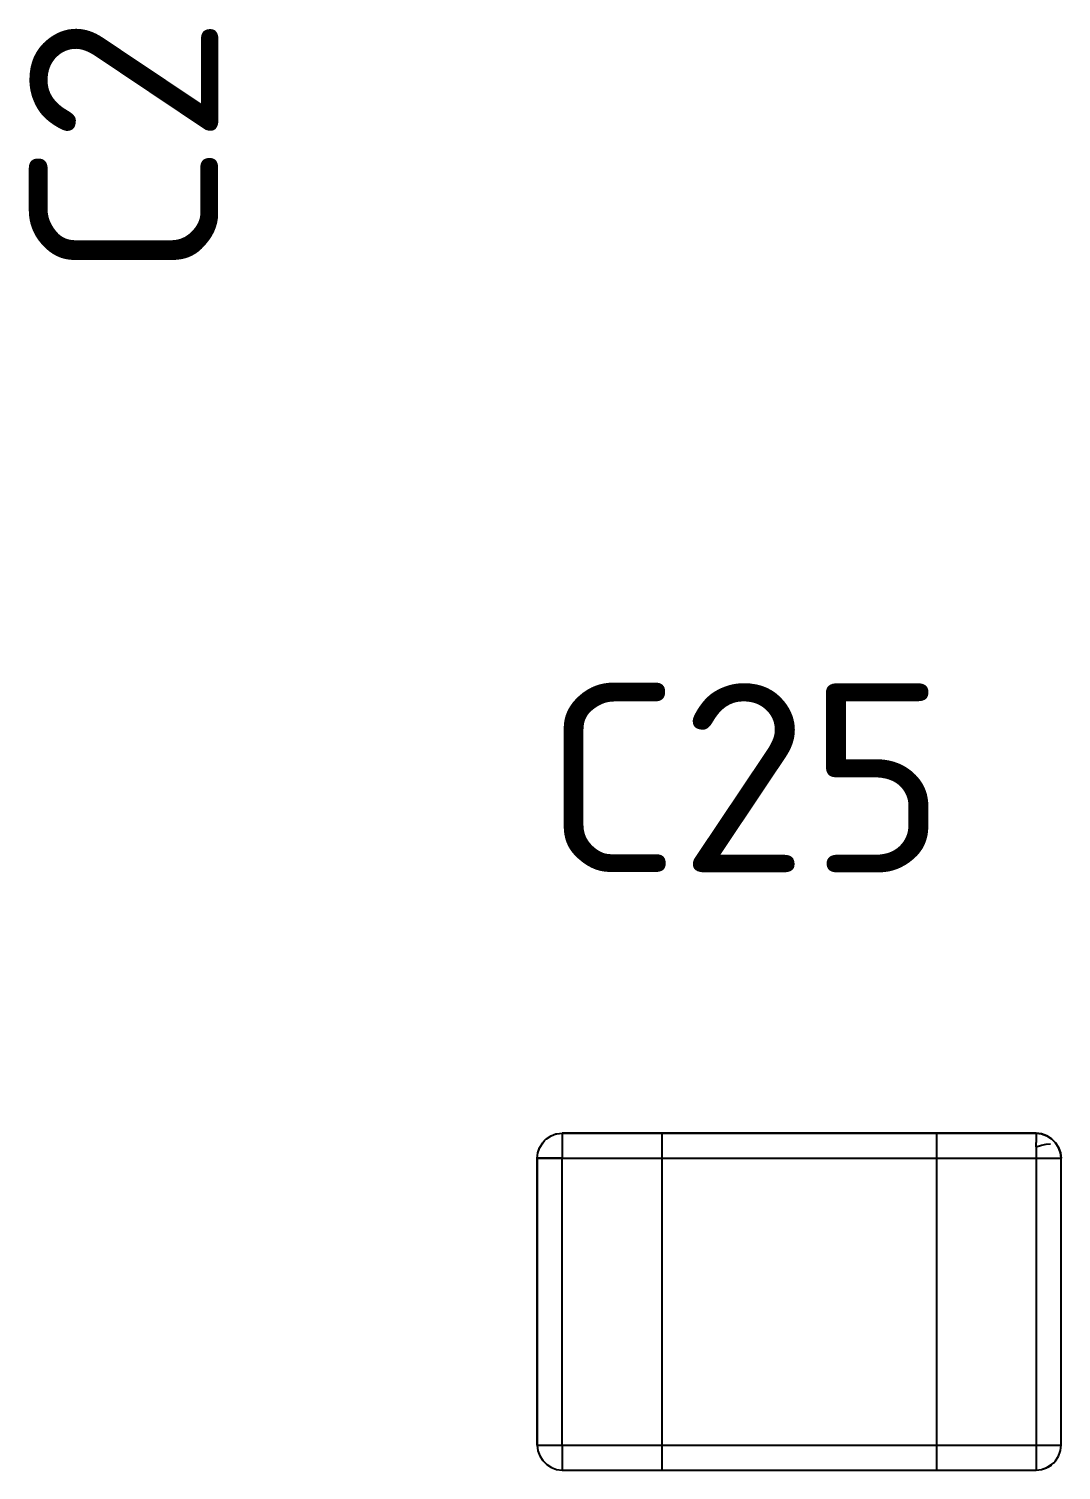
# Model space of a CAD drawing. Header units: inches. Extents: x 5 to 589, y -420 to -5.
# Drawn here: x 487.25 to 495.52, y -112.63 to -101.08 of the extents above; entities that cross this region are included whole.
import ezdxf

# ---------------------------------------------------------------- set-up
doc = ezdxf.new("R2010")
doc.units = ezdxf.units.IN
doc.header["$MEASUREMENT"] = 0
doc.styles.add('ISOCPEUR0', font='isocpeur.ttf', dxfattribs={"height": 2.87999})

msp = doc.modelspace()

# ---------------------------------------------------------------- linework, layer by layer
at = {"color": 7, "true_color": 0xffffff}
for p, q in [((491.398, -109.977), (491.436, -109.953)), ((491.436, -109.953), (491.474, -109.939)), ((491.474, -109.939), (491.482, -109.937)), ((491.48, -109.937), (491.48, -109.937)), ((491.482, -109.937), (491.524, -109.933)), ((492.324, -109.933), (491.524, -109.933)), ((491.524, -109.933), (491.524, -110.133)), ((491.524, -109.933), (491.524, -109.937)), ((491.524, -109.933), (492.324, -109.933)), ((491.524, -109.937), (491.524, -109.953)), ((491.524, -109.953), (491.524, -109.977)), ((494.524, -109.933), (492.324, -109.933)), ((492.324, -109.933), (492.324, -109.937)), ((492.324, -109.933), (494.524, -109.933)), ((492.324, -109.933), (492.324, -109.937)), ((492.324, -109.937), (492.324, -109.953)), ((492.324, -109.937), (492.324, -109.953)), ((492.324, -109.953), (492.324, -109.977)), ((492.324, -109.953), (492.324, -109.977)), ((495.324, -109.933), (494.524, -109.933)), ((494.524, -109.933), (494.524, -109.937)), ((494.524, -109.933), (494.524, -109.937)), ((494.524, -109.933), (495.324, -109.933)), ((494.524, -109.937), (494.524, -109.953)), ((494.524, -109.937), (494.524, -109.953)), ((494.524, -109.953), (494.524, -109.977)), ((494.524, -109.953), (494.524, -109.977)), ((495.368, -109.937), (495.324, -109.933)), ((495.324, -109.933), (495.324, -109.937)), ((495.324, -109.933), (495.368, -109.937)), ((495.324, -109.937), (495.324, -109.953)), ((495.324, -109.953), (495.324, -109.975)), ((495.41, -109.953), (495.368, -109.937)), ((495.368, -109.937), (495.41, -109.953)), ((495.448, -109.977), (495.41, -109.953)), ((495.41, -109.953), (495.448, -109.977)), ((491.33, -110.089), (491.344, -110.047)), ((491.332, -110.081), (491.342, -110.049)), ((491.342, -110.049), (491.344, -110.047)), ((491.344, -110.047), (491.368, -110.009)), ((491.368, -110.009), (491.382, -109.991)), ((491.368, -110.007), (491.368, -110.007)), ((491.382, -109.991), (491.396, -109.979)), ((491.398, -109.977), (491.4, -109.977)), ((491.524, -109.977), (491.524, -110.009)), ((491.524, -110.009), (491.524, -110.047)), ((491.524, -110.047), (491.524, -110.089)), ((492.324, -109.977), (492.324, -110.009)), ((492.324, -109.977), (492.324, -110.009)), ((492.324, -110.009), (492.324, -110.047)), ((492.324, -110.009), (492.324, -110.047)), ((492.324, -110.047), (492.324, -110.089)), ((492.324, -110.047), (492.324, -110.089)), ((494.524, -109.977), (494.524, -110.009)), ((494.524, -109.977), (494.524, -110.009)), ((494.524, -110.009), (494.524, -110.047)), ((494.524, -110.009), (494.524, -110.047)), ((494.524, -110.047), (494.524, -110.089)), ((494.524, -110.047), (494.524, -110.089)), ((495.324, -109.975), (495.324, -110.007)), ((495.324, -110.043), (495.324, -110.007)), ((495.324, -110.043), (495.366, -110.029)), ((495.324, -110.043), (495.324, -110.073)), ((495.324, -110.073), (495.324, -110.103)), ((495.366, -110.029), (495.404, -110.021)), ((495.404, -110.021), (495.44, -110.017)), ((495.48, -110.009), (495.448, -109.977)), ((495.448, -109.977), (495.48, -110.009)), ((495.504, -110.047), (495.48, -110.009)), ((495.48, -110.009), (495.504, -110.047)), ((495.518, -110.089), (495.504, -110.047)), ((495.504, -110.047), (495.518, -110.089)), ((491.324, -110.133), (491.33, -110.089)), ((491.324, -110.133), (491.324, -112.433)), ((491.524, -110.133), (491.324, -110.133)), ((491.324, -110.133), (491.33, -110.133)), ((491.324, -112.433), (491.324, -110.133)), ((491.328, -110.089), (491.328, -110.089)), ((491.33, -110.133), (491.344, -110.133)), ((491.344, -110.133), (491.368, -110.133)), ((491.368, -110.133), (491.4, -110.133)), ((491.4, -110.133), (491.438, -110.133)), ((491.438, -110.133), (491.48, -110.133)), ((491.48, -110.133), (491.524, -110.133)), ((491.524, -110.089), (491.524, -110.133)), ((491.524, -112.433), (491.524, -110.133)), ((491.524, -110.133), (492.324, -110.133)), ((492.324, -110.089), (492.324, -110.133)), ((492.324, -110.089), (492.324, -110.133)), ((492.324, -110.133), (492.324, -112.433)), ((492.324, -110.133), (492.324, -112.433)), ((492.324, -110.133), (494.524, -110.133)), ((494.524, -110.089), (494.524, -110.133)), ((494.524, -110.089), (494.524, -110.133)), ((494.524, -110.133), (494.524, -112.433)), ((494.524, -110.133), (494.524, -112.433)), ((494.524, -110.133), (495.324, -110.133)), ((495.324, -110.103), (495.324, -110.133)), ((495.324, -110.133), (495.368, -110.133)), ((495.324, -110.133), (495.324, -112.433)), ((495.368, -110.133), (495.41, -110.133)), ((495.41, -110.133), (495.448, -110.133)), ((495.448, -110.133), (495.48, -110.133)), ((495.48, -110.133), (495.504, -110.133)), ((495.504, -110.133), (495.518, -110.133)), ((495.524, -110.133), (495.518, -110.089)), ((495.518, -110.089), (495.524, -110.133)), ((495.518, -110.133), (495.524, -110.133)), ((495.524, -112.433), (495.524, -110.133)), ((495.524, -112.433), (495.524, -110.133)), ((491.324, -112.433), (491.33, -112.477)), ((491.324, -112.433), (491.33, -112.433)), ((491.324, -112.433), (491.33, -112.477)), ((491.33, -112.433), (491.344, -112.433)), ((491.33, -112.477), (491.344, -112.519)), ((491.33, -112.477), (491.344, -112.519)), ((491.344, -112.433), (491.368, -112.433)), ((491.368, -112.433), (491.4, -112.433)), ((491.4, -112.433), (491.438, -112.433)), ((491.438, -112.433), (491.48, -112.433)), ((491.48, -112.433), (491.524, -112.433)), ((491.524, -112.433), (491.524, -112.477)), ((491.524, -112.433), (492.324, -112.433)), ((491.524, -112.477), (491.524, -112.519)), ((492.324, -112.433), (492.324, -112.477)), ((492.324, -112.433), (492.324, -112.477)), ((492.324, -112.433), (494.524, -112.433)), ((492.324, -112.477), (492.324, -112.519)), ((492.324, -112.477), (492.324, -112.519)), ((494.524, -112.433), (494.524, -112.477)), ((494.524, -112.433), (494.524, -112.477)), ((494.524, -112.433), (495.324, -112.433)), ((494.524, -112.477), (494.524, -112.519)), ((494.524, -112.477), (494.524, -112.519)), ((495.324, -112.433), (495.368, -112.433)), ((495.324, -112.433), (495.324, -112.477)), ((495.324, -112.477), (495.324, -112.519)), ((495.368, -112.433), (495.41, -112.433)), ((495.41, -112.433), (495.448, -112.433)), ((495.448, -112.433), (495.48, -112.433)), ((495.48, -112.433), (495.504, -112.433)), ((495.504, -112.433), (495.518, -112.433)), ((495.504, -112.521), (495.516, -112.483)), ((495.504, -112.521), (495.516, -112.483)), ((495.516, -112.483), (495.52, -112.475)), ((495.516, -112.483), (495.52, -112.475)), ((495.518, -112.433), (495.524, -112.433)), ((495.518, -112.477), (495.52, -112.477)), ((495.52, -112.475), (495.524, -112.433)), ((495.52, -112.475), (495.524, -112.433)), ((491.344, -112.519), (491.368, -112.557)), ((491.344, -112.519), (491.368, -112.557)), ((491.368, -112.557), (491.4, -112.589)), ((491.368, -112.557), (491.4, -112.589)), ((491.4, -112.589), (491.438, -112.613)), ((491.4, -112.589), (491.438, -112.613)), ((491.438, -112.613), (491.48, -112.627)), ((491.438, -112.613), (491.48, -112.627)), ((491.524, -112.519), (491.524, -112.557)), ((491.524, -112.557), (491.524, -112.589)), ((491.524, -112.589), (491.524, -112.613)), ((491.524, -112.613), (491.524, -112.627)), ((492.324, -112.519), (492.324, -112.557)), ((492.324, -112.519), (492.324, -112.557)), ((492.324, -112.557), (492.324, -112.589)), ((492.324, -112.557), (492.324, -112.589)), ((492.324, -112.589), (492.324, -112.613)), ((492.324, -112.589), (492.324, -112.613)), ((492.324, -112.613), (492.324, -112.627)), ((492.324, -112.613), (492.324, -112.627)), ((494.524, -112.519), (494.524, -112.557)), ((494.524, -112.519), (494.524, -112.557)), ((494.524, -112.557), (494.524, -112.589)), ((494.524, -112.557), (494.524, -112.589)), ((494.524, -112.589), (494.524, -112.613)), ((494.524, -112.589), (494.524, -112.613)), ((494.524, -112.613), (494.524, -112.627)), ((494.524, -112.613), (494.524, -112.627)), ((495.324, -112.519), (495.324, -112.557)), ((495.324, -112.557), (495.324, -112.589)), ((495.324, -112.589), (495.324, -112.613)), ((495.324, -112.613), (495.324, -112.627)), ((495.368, -112.627), (495.41, -112.613)), ((495.368, -112.627), (495.41, -112.613)), ((495.376, -112.625), (495.408, -112.615)), ((495.408, -112.615), (495.41, -112.613)), ((495.41, -112.613), (495.448, -112.589)), ((495.41, -112.613), (495.448, -112.589)), ((495.418, -112.609), (495.442, -112.595)), ((495.442, -112.595), (495.448, -112.589)), ((495.448, -112.589), (495.466, -112.575)), ((495.448, -112.589), (495.466, -112.575)), ((495.466, -112.575), (495.48, -112.559)), ((495.466, -112.575), (495.478, -112.559)), ((495.48, -112.559), (495.504, -112.521)), ((495.48, -112.559), (495.504, -112.521)), ((495.48, -112.559), (495.48, -112.557)), ((491.48, -112.627), (491.524, -112.633)), ((491.48, -112.627), (491.524, -112.633)), ((491.524, -112.627), (491.524, -112.633)), ((491.524, -112.633), (492.324, -112.633)), ((491.524, -112.633), (492.324, -112.633)), ((492.324, -112.627), (492.324, -112.633)), ((492.324, -112.627), (492.324, -112.633)), ((492.324, -112.633), (494.524, -112.633)), ((492.324, -112.633), (494.524, -112.633)), ((494.524, -112.627), (494.524, -112.633)), ((494.524, -112.627), (494.524, -112.633)), ((494.524, -112.633), (495.324, -112.633)), ((494.524, -112.633), (495.324, -112.633)), ((495.324, -112.633), (495.368, -112.627)), ((495.324, -112.627), (495.324, -112.633)), ((495.324, -112.633), (495.368, -112.627)), ((495.368, -112.629), (495.368, -112.627))]:
    msp.add_line(p, q, dxfattribs=at)
at = {"color": 18, "true_color": 0x000000}
for p, q in [((491.398, -109.977), (491.436, -109.953)), ((491.436, -109.953), (491.474, -109.939)), ((491.474, -109.939), (491.482, -109.937)), ((491.48, -109.937), (491.48, -109.937)), ((491.482, -109.937), (491.524, -109.933)), ((492.324, -109.933), (491.524, -109.933)), ((491.524, -109.933), (491.524, -110.133)), ((491.524, -109.933), (491.524, -109.937)), ((491.524, -109.933), (492.324, -109.933)), ((491.524, -109.937), (491.524, -109.953)), ((491.524, -109.953), (491.524, -109.977)), ((494.524, -109.933), (492.324, -109.933)), ((492.324, -109.933), (492.324, -109.937)), ((492.324, -109.933), (494.524, -109.933)), ((492.324, -109.933), (492.324, -109.937)), ((492.324, -109.937), (492.324, -109.953)), ((492.324, -109.937), (492.324, -109.953)), ((492.324, -109.953), (492.324, -109.977)), ((492.324, -109.953), (492.324, -109.977)), ((495.324, -109.933), (494.524, -109.933)), ((494.524, -109.933), (494.524, -109.937)), ((494.524, -109.933), (494.524, -109.937)), ((494.524, -109.933), (495.324, -109.933)), ((494.524, -109.937), (494.524, -109.953)), ((494.524, -109.937), (494.524, -109.953)), ((494.524, -109.953), (494.524, -109.977)), ((494.524, -109.953), (494.524, -109.977)), ((495.368, -109.937), (495.324, -109.933)), ((495.324, -109.933), (495.324, -109.937)), ((495.324, -109.933), (495.368, -109.937)), ((495.324, -109.937), (495.324, -109.953)), ((495.324, -109.953), (495.324, -109.975)), ((495.41, -109.953), (495.368, -109.937)), ((495.368, -109.937), (495.41, -109.953)), ((495.448, -109.977), (495.41, -109.953)), ((495.41, -109.953), (495.448, -109.977)), ((491.33, -110.089), (491.344, -110.047)), ((491.332, -110.081), (491.342, -110.049)), ((491.342, -110.049), (491.344, -110.047)), ((491.344, -110.047), (491.368, -110.009)), ((491.368, -110.009), (491.382, -109.991)), ((491.368, -110.007), (491.368, -110.007)), ((491.382, -109.991), (491.396, -109.979)), ((491.398, -109.977), (491.4, -109.977)), ((491.524, -109.977), (491.524, -110.009)), ((491.524, -110.009), (491.524, -110.047)), ((491.524, -110.047), (491.524, -110.089)), ((492.324, -109.977), (492.324, -110.009)), ((492.324, -109.977), (492.324, -110.009)), ((492.324, -110.009), (492.324, -110.047)), ((492.324, -110.009), (492.324, -110.047)), ((492.324, -110.047), (492.324, -110.089)), ((492.324, -110.047), (492.324, -110.089)), ((494.524, -109.977), (494.524, -110.009)), ((494.524, -109.977), (494.524, -110.009)), ((494.524, -110.009), (494.524, -110.047)), ((494.524, -110.009), (494.524, -110.047)), ((494.524, -110.047), (494.524, -110.089)), ((494.524, -110.047), (494.524, -110.089)), ((495.324, -109.975), (495.324, -110.007)), ((495.324, -110.043), (495.324, -110.007)), ((495.324, -110.043), (495.366, -110.029)), ((495.324, -110.043), (495.324, -110.073)), ((495.324, -110.073), (495.324, -110.103)), ((495.366, -110.029), (495.404, -110.021)), ((495.404, -110.021), (495.44, -110.017)), ((495.48, -110.009), (495.448, -109.977)), ((495.448, -109.977), (495.48, -110.009)), ((495.504, -110.047), (495.48, -110.009)), ((495.48, -110.009), (495.504, -110.047)), ((495.518, -110.089), (495.504, -110.047)), ((495.504, -110.047), (495.518, -110.089)), ((491.324, -110.133), (491.33, -110.089)), ((491.324, -110.133), (491.324, -112.433)), ((491.524, -110.133), (491.324, -110.133)), ((491.324, -110.133), (491.33, -110.133)), ((491.324, -112.433), (491.324, -110.133)), ((491.328, -110.089), (491.328, -110.089)), ((491.33, -110.133), (491.344, -110.133)), ((491.344, -110.133), (491.368, -110.133)), ((491.368, -110.133), (491.4, -110.133)), ((491.4, -110.133), (491.438, -110.133)), ((491.438, -110.133), (491.48, -110.133)), ((491.48, -110.133), (491.524, -110.133)), ((491.524, -110.089), (491.524, -110.133)), ((491.524, -112.433), (491.524, -110.133)), ((491.524, -110.133), (492.324, -110.133)), ((492.324, -110.089), (492.324, -110.133)), ((492.324, -110.089), (492.324, -110.133)), ((492.324, -110.133), (492.324, -112.433)), ((492.324, -110.133), (492.324, -112.433)), ((492.324, -110.133), (494.524, -110.133)), ((494.524, -110.089), (494.524, -110.133)), ((494.524, -110.089), (494.524, -110.133)), ((494.524, -110.133), (494.524, -112.433)), ((494.524, -110.133), (494.524, -112.433)), ((494.524, -110.133), (495.324, -110.133)), ((495.324, -110.103), (495.324, -110.133)), ((495.324, -110.133), (495.368, -110.133)), ((495.324, -110.133), (495.324, -112.433)), ((495.368, -110.133), (495.41, -110.133)), ((495.41, -110.133), (495.448, -110.133)), ((495.448, -110.133), (495.48, -110.133)), ((495.48, -110.133), (495.504, -110.133)), ((495.504, -110.133), (495.518, -110.133)), ((495.524, -110.133), (495.518, -110.089)), ((495.518, -110.089), (495.524, -110.133)), ((495.518, -110.133), (495.524, -110.133)), ((495.524, -112.433), (495.524, -110.133)), ((495.524, -112.433), (495.524, -110.133)), ((491.324, -112.433), (491.33, -112.477)), ((491.324, -112.433), (491.33, -112.433)), ((491.324, -112.433), (491.33, -112.477)), ((491.33, -112.433), (491.344, -112.433)), ((491.33, -112.477), (491.344, -112.519)), ((491.33, -112.477), (491.344, -112.519)), ((491.344, -112.433), (491.368, -112.433)), ((491.368, -112.433), (491.4, -112.433)), ((491.4, -112.433), (491.438, -112.433)), ((491.438, -112.433), (491.48, -112.433)), ((491.48, -112.433), (491.524, -112.433)), ((491.524, -112.433), (491.524, -112.477)), ((491.524, -112.433), (492.324, -112.433)), ((491.524, -112.477), (491.524, -112.519)), ((492.324, -112.433), (492.324, -112.477)), ((492.324, -112.433), (492.324, -112.477)), ((492.324, -112.433), (494.524, -112.433)), ((492.324, -112.477), (492.324, -112.519)), ((492.324, -112.477), (492.324, -112.519)), ((494.524, -112.433), (494.524, -112.477)), ((494.524, -112.433), (494.524, -112.477)), ((494.524, -112.433), (495.324, -112.433)), ((494.524, -112.477), (494.524, -112.519)), ((494.524, -112.477), (494.524, -112.519)), ((495.324, -112.433), (495.368, -112.433)), ((495.324, -112.433), (495.324, -112.477)), ((495.324, -112.477), (495.324, -112.519)), ((495.368, -112.433), (495.41, -112.433)), ((495.41, -112.433), (495.448, -112.433)), ((495.448, -112.433), (495.48, -112.433)), ((495.48, -112.433), (495.504, -112.433)), ((495.504, -112.433), (495.518, -112.433)), ((495.504, -112.521), (495.516, -112.483)), ((495.504, -112.521), (495.516, -112.483)), ((495.516, -112.483), (495.52, -112.475)), ((495.516, -112.483), (495.52, -112.475)), ((495.518, -112.433), (495.524, -112.433)), ((495.518, -112.477), (495.52, -112.477)), ((495.52, -112.475), (495.524, -112.433)), ((495.52, -112.475), (495.524, -112.433)), ((491.344, -112.519), (491.368, -112.557)), ((491.344, -112.519), (491.368, -112.557)), ((491.368, -112.557), (491.4, -112.589)), ((491.368, -112.557), (491.4, -112.589)), ((491.4, -112.589), (491.438, -112.613)), ((491.4, -112.589), (491.438, -112.613)), ((491.438, -112.613), (491.48, -112.627)), ((491.438, -112.613), (491.48, -112.627)), ((491.524, -112.519), (491.524, -112.557)), ((491.524, -112.557), (491.524, -112.589)), ((491.524, -112.589), (491.524, -112.613)), ((491.524, -112.613), (491.524, -112.627)), ((492.324, -112.519), (492.324, -112.557)), ((492.324, -112.519), (492.324, -112.557)), ((492.324, -112.557), (492.324, -112.589)), ((492.324, -112.557), (492.324, -112.589)), ((492.324, -112.589), (492.324, -112.613)), ((492.324, -112.589), (492.324, -112.613)), ((492.324, -112.613), (492.324, -112.627)), ((492.324, -112.613), (492.324, -112.627)), ((494.524, -112.519), (494.524, -112.557)), ((494.524, -112.519), (494.524, -112.557)), ((494.524, -112.557), (494.524, -112.589)), ((494.524, -112.557), (494.524, -112.589)), ((494.524, -112.589), (494.524, -112.613)), ((494.524, -112.589), (494.524, -112.613)), ((494.524, -112.613), (494.524, -112.627)), ((494.524, -112.613), (494.524, -112.627)), ((495.324, -112.519), (495.324, -112.557)), ((495.324, -112.557), (495.324, -112.589)), ((495.324, -112.589), (495.324, -112.613)), ((495.324, -112.613), (495.324, -112.627)), ((495.368, -112.627), (495.41, -112.613)), ((495.368, -112.627), (495.41, -112.613)), ((495.376, -112.625), (495.408, -112.615)), ((495.408, -112.615), (495.41, -112.613)), ((495.41, -112.613), (495.448, -112.589)), ((495.41, -112.613), (495.448, -112.589)), ((495.418, -112.609), (495.442, -112.595)), ((495.442, -112.595), (495.448, -112.589)), ((495.448, -112.589), (495.466, -112.575)), ((495.448, -112.589), (495.466, -112.575)), ((495.466, -112.575), (495.48, -112.559)), ((495.466, -112.575), (495.478, -112.559)), ((495.48, -112.559), (495.504, -112.521)), ((495.48, -112.559), (495.504, -112.521)), ((495.48, -112.559), (495.48, -112.557)), ((491.48, -112.627), (491.524, -112.633)), ((491.48, -112.627), (491.524, -112.633)), ((491.524, -112.627), (491.524, -112.633)), ((491.524, -112.633), (492.324, -112.633)), ((491.524, -112.633), (492.324, -112.633)), ((492.324, -112.627), (492.324, -112.633)), ((492.324, -112.627), (492.324, -112.633)), ((492.324, -112.633), (494.524, -112.633)), ((492.324, -112.633), (494.524, -112.633)), ((494.524, -112.627), (494.524, -112.633)), ((494.524, -112.627), (494.524, -112.633)), ((494.524, -112.633), (495.324, -112.633)), ((494.524, -112.633), (495.324, -112.633)), ((495.324, -112.633), (495.368, -112.627)), ((495.324, -112.627), (495.324, -112.633)), ((495.324, -112.633), (495.368, -112.627)), ((495.368, -112.629), (495.368, -112.627))]:
    msp.add_line(p, q, dxfattribs=at)

# ---------------------------------------------------------------- texts
at = {"color": 18, "true_color": 0x000000, "style": 'ISOCPEUR0'}
msp.add_text('C2', height=1.5158, rotation=90, dxfattribs=at).set_placement((488.769, -103.097))
msp.add_text('C25', height=1.5158, dxfattribs=at).set_placement((491.374, -107.842))

doc.saveas('drawing.dxf')
